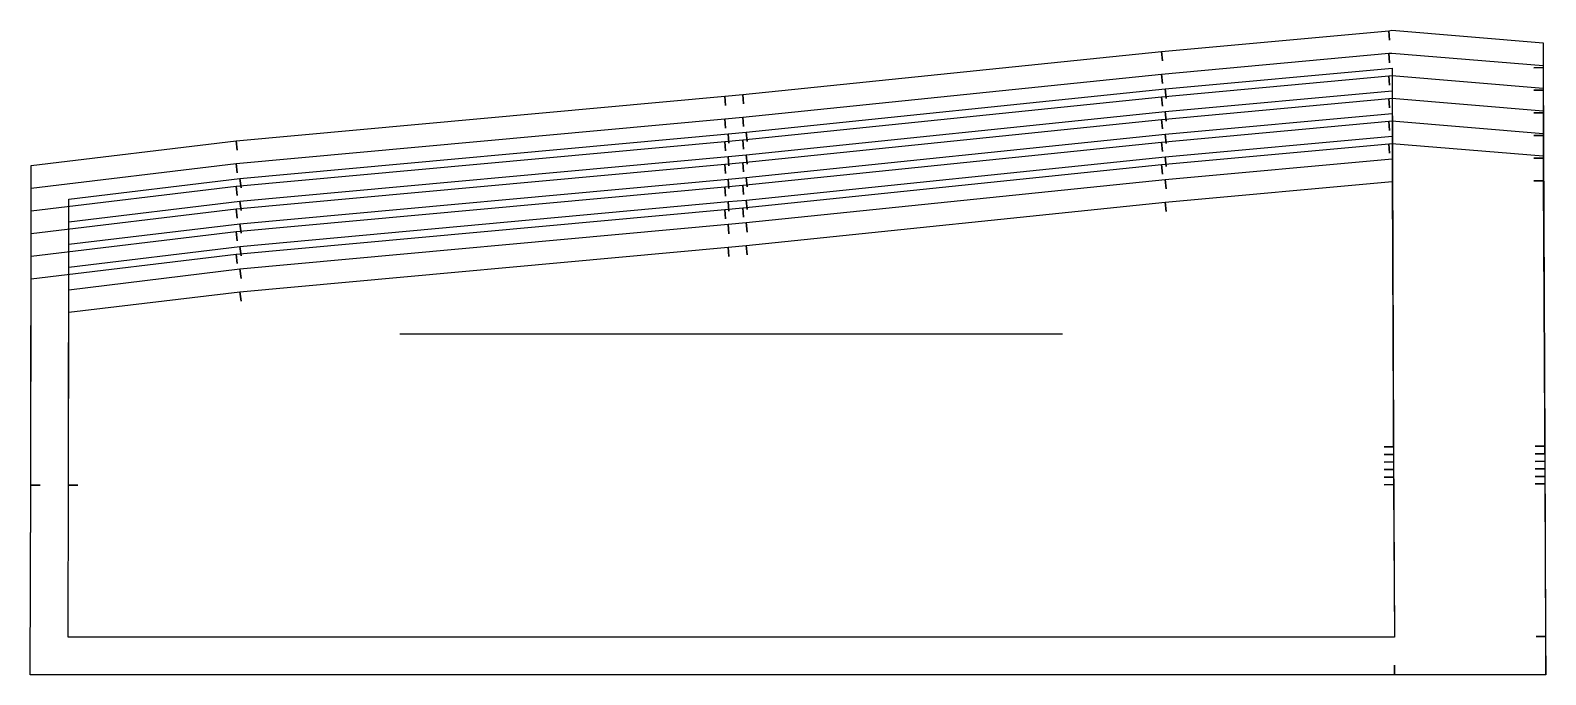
# Model space of a CAD drawing. Header units: inches. Extents: x 0 to 15.8, y 0 to 6.7.
import ezdxf

# ---------------------------------------------------------------- set-up
doc = ezdxf.new("R2010")
doc.units = ezdxf.units.IN

msp = doc.modelspace()

# ---------------------------------------------------------------- linework, layer by layer
at = {"layer": 'T001L001'}
for points in [[(0, 0), (0.004, 1.978), (0.102, 1.978), (0.004, 1.978), (0.009, 5.309), (2.144, 5.567), (2.154, 5.469), (2.144, 5.567), (7.237, 6.033), (7.246, 5.935), (7.237, 6.033), (7.424, 6.05), (7.433, 5.952), (7.424, 6.05), (11.79, 6.5), (11.799, 6.402), (11.79, 6.5), (14.156, 6.716), (14.164, 6.618), (14.156, 6.716), (14.19, 6.72), (15.765, 6.588), (15.766, 6.331), (15.668, 6.33), (15.766, 6.331), (15.782, 2.383), (15.683, 2.383), (15.782, 2.383), (15.79, 0.4), (15.691, 0.399), (15.79, 0.4), (15.791, 0), (14.215, 0), (14.215, 0.098), (14.215, 0), (0, 0)], [(0, 0), (0.004, 1.978), (0.102, 1.978), (0.004, 1.978), (0.009, 5.073), (2.144, 5.331), (2.154, 5.233), (2.144, 5.331), (7.237, 5.797), (7.246, 5.699), (7.237, 5.797), (7.424, 5.814), (7.433, 5.716), (7.424, 5.814), (11.79, 6.264), (11.799, 6.166), (11.79, 6.264), (14.156, 6.48), (14.164, 6.382), (14.156, 6.48), (14.19, 6.483), (15.765, 6.352), (15.766, 6.095), (15.668, 6.094), (15.766, 6.095), (15.782, 2.304), (15.683, 2.304), (15.782, 2.304), (15.79, 0.4), (15.691, 0.399), (15.79, 0.4), (15.791, 0), (14.215, 0), (14.215, 0.098), (14.215, 0), (0, 0)], [(0.394, 0.393), (0.398, 1.978), (0.496, 1.978), (0.398, 1.978), (0.402, 4.96), (2.185, 5.175), (2.196, 5.077), (2.185, 5.175), (7.272, 5.641), (7.281, 5.543), (7.272, 5.641), (7.461, 5.658), (7.471, 5.56), (7.461, 5.658), (11.828, 6.108), (11.837, 6.01), (11.828, 6.108), (14.191, 6.324), (14.207, 2.377), (14.108, 2.376), (14.207, 2.377), (14.215, 0.393), (0.394, 0.393)], [(0, 0), (0.004, 1.978), (0.102, 1.978), (0.004, 1.978), (0.009, 4.837), (2.144, 5.094), (2.154, 4.997), (2.144, 5.094), (7.237, 5.561), (7.246, 5.463), (7.237, 5.561), (7.424, 5.578), (7.433, 5.48), (7.424, 5.578), (11.79, 6.027), (11.799, 5.929), (11.79, 6.027), (14.156, 6.244), (14.164, 6.146), (14.156, 6.244), (14.19, 6.247), (15.765, 6.116), (15.766, 5.859), (15.668, 5.858), (15.766, 5.859), (15.782, 2.226), (15.683, 2.225), (15.782, 2.226), (15.79, 0.4), (15.691, 0.4), (15.79, 0.4), (15.791, 0), (14.215, 0), (14.215, 0.098), (14.215, 0), (0, 0)], [(0, 0), (0.004, 1.978), (0.102, 1.978), (0.004, 1.978), (0.009, 4.601), (2.144, 4.858), (2.154, 4.76), (2.144, 4.858), (7.237, 5.325), (7.246, 5.227), (7.237, 5.325), (7.424, 5.342), (7.433, 5.244), (7.424, 5.342), (11.79, 5.791), (11.799, 5.693), (11.79, 5.791), (14.156, 6.008), (14.164, 5.91), (14.156, 6.008), (14.19, 6.011), (15.765, 5.881), (15.766, 5.623), (15.668, 5.622), (15.766, 5.623), (15.782, 2.147), (15.683, 2.147), (15.782, 2.147), (15.79, 0.4), (15.691, 0.4), (15.79, 0.4), (15.791, 0), (14.215, 0), (14.215, 0.098), (14.215, 0), (0, 0)], [(0.394, 0.393), (0.398, 1.978), (0.496, 1.978), (0.398, 1.978), (0.402, 4.724), (2.185, 4.939), (2.196, 4.841), (2.185, 4.939), (7.272, 5.405), (7.281, 5.307), (7.272, 5.405), (7.461, 5.422), (7.471, 5.324), (7.461, 5.422), (11.828, 5.872), (11.837, 5.774), (11.828, 5.872), (14.191, 6.088), (14.207, 2.298), (14.108, 2.297), (14.207, 2.298), (14.215, 0.393), (0.394, 0.393)], [(0.394, 0.393), (0.398, 1.978), (0.496, 1.978), (0.398, 1.978), (0.402, 4.488), (2.185, 4.703), (2.196, 4.605), (2.185, 4.703), (7.272, 5.169), (7.281, 5.071), (7.272, 5.169), (7.461, 5.186), (7.471, 5.088), (7.461, 5.186), (11.828, 5.636), (11.837, 5.538), (11.828, 5.636), (14.191, 5.852), (14.207, 2.219), (14.108, 2.218), (14.207, 2.219), (14.215, 0.393), (0.394, 0.393)], [(0, 0), (0.004, 1.979), (0.102, 1.978), (0.004, 1.979), (0.009, 4.364), (2.144, 4.622), (2.154, 4.524), (2.144, 4.622), (7.237, 5.089), (7.246, 4.991), (7.237, 5.089), (7.424, 5.105), (7.433, 5.007), (7.424, 5.105), (11.79, 5.555), (11.799, 5.457), (11.79, 5.555), (14.156, 5.772), (14.164, 5.674), (14.156, 5.772), (14.19, 5.775), (15.765, 5.645), (15.766, 5.387), (15.668, 5.386), (15.766, 5.387), (15.782, 2.068), (15.683, 2.068), (15.782, 2.068), (15.79, 0.401), (15.691, 0.4), (15.79, 0.401), (15.791, 0), (14.215, 0), (14.215, 0.098), (14.215, 0), (0, 0)], [(0, 0), (0.004, 1.979), (0.102, 1.978), (0.004, 1.979), (0.009, 4.128), (2.144, 4.386), (2.154, 4.288), (2.144, 4.386), (7.237, 4.852), (7.246, 4.754), (7.237, 4.852), (7.424, 4.869), (7.433, 4.771), (7.424, 4.869), (11.79, 5.319), (11.799, 5.221), (11.79, 5.319), (14.156, 5.535), (14.164, 5.437), (14.156, 5.535), (14.19, 5.539), (15.765, 5.41), (15.766, 5.151), (15.668, 5.151), (15.766, 5.151), (15.782, 1.99), (15.683, 1.989), (15.782, 1.99), (15.79, 0.401), (15.691, 0.4), (15.79, 0.401), (15.792, 0), (14.215, 0), (14.215, 0.098), (14.215, 0), (0, 0)], [(0.394, 0.393), (0.398, 1.978), (0.496, 1.977), (0.398, 1.978), (0.402, 4.251), (2.185, 4.467), (2.196, 4.369), (2.185, 4.467), (7.272, 4.933), (7.281, 4.835), (7.272, 4.933), (7.461, 4.95), (7.471, 4.852), (7.461, 4.95), (11.828, 5.399), (11.837, 5.301), (11.828, 5.399), (14.191, 5.616), (14.207, 2.14), (14.108, 2.139), (14.207, 2.14), (14.215, 0.393), (0.394, 0.393)], [(0.394, 0.393), (0.398, 1.978), (0.496, 1.977), (0.398, 1.978), (0.402, 4.015), (2.185, 4.231), (2.196, 4.133), (2.185, 4.231), (7.272, 4.697), (7.281, 4.599), (7.272, 4.697), (7.461, 4.714), (7.471, 4.616), (7.461, 4.714), (11.828, 5.163), (11.837, 5.065), (11.828, 5.163), (14.191, 5.38), (14.207, 2.061), (14.108, 2.06), (14.207, 2.061), (14.215, 0.393), (0.394, 0.393)], [(0.394, 0.393), (0.398, 1.978), (0.496, 1.977), (0.398, 1.978), (0.402, 3.779), (2.185, 3.994), (2.196, 3.896), (2.185, 3.994), (7.272, 4.46), (7.281, 4.362), (7.272, 4.46), (7.461, 4.477), (7.471, 4.379), (7.461, 4.477), (11.828, 4.927), (11.837, 4.829), (11.828, 4.927), (14.191, 5.143), (14.207, 1.982), (14.109, 1.981), (14.207, 1.982), (14.215, 0.393), (0.394, 0.393)], [(3.85, 3.556), (10.755, 3.556)]]:
    msp.add_lwpolyline(points, dxfattribs=at)

doc.saveas('drawing.dxf')
